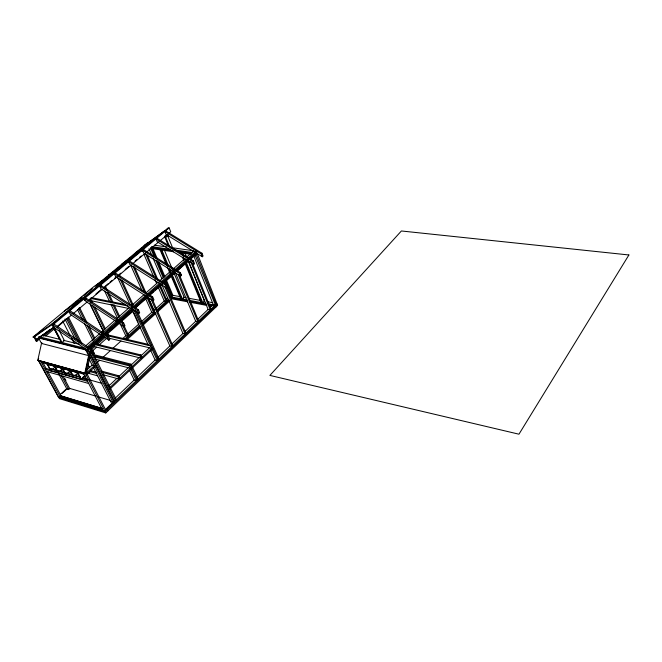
<?xml version="1.0" encoding="UTF-8"?>
<svg xmlns="http://www.w3.org/2000/svg" width="662" height="662" viewBox="0 0 662 662"><rect width="100%" height="100%" fill="white"/><g stroke="black" fill="none" stroke-linecap="round" stroke-linejoin="round"><path stroke-width="0.99" d="M42.004 343.28L41.673 342.659L37.792 360.227L84.802 373.219L88.807 354.791M89.924 356.992L86.482 372.822L94.352 365.705L92.184 365.126L89.147 359.143M38.669 358.39L38.247 360.285L58.645 397.564L105.241 411.913L217.244 304.446M58.992 397.672L59.539 398.656L105.771 412.931L217.641 305.43L197.235 253.281L190.275 259.438M105.44 409.555L112.954 402.355L110.819 401.718M216.855 303.453L104.712 410.887L58.455 396.679L38.603 360.385M114.948 398.408L134.196 380.021L136.331 380.592L130.894 369.313M136.711 377.613L155.131 360.012L157.266 360.542L152.119 349.329M157.564 357.695L169.861 345.945L171.988 346.433L150.953 299.009M172.128 343.777L182.944 333.441L185.07 333.905L164.805 286.778M185.244 331.24L195.687 321.269L197.806 321.699L178.244 274.821M197.921 319.134L208.091 309.419L210.21 309.816L190.582 261.349M210.226 307.375L212.974 304.752L213.371 305.736M187.859 260.042L204.583 301.185L202.812 302.857L186.403 262.632M109.164 388.246L152.508 347.484M109.693 389.289L152.98 348.518M107.939 385.814L108.882 384.928M101.956 372.317L117.77 376.595L118.697 375.735L119.888 378.159M94.641 356.934L129.231 365.863L131.043 364.166L132.201 366.582M94.542 344.579L139.996 355.775L140.89 354.94L142.016 357.356M151.408 345.084L150.539 345.895L106.135 335.469M108.7 386.062L116.818 378.441M118.498 376.868L128.254 367.724M130.803 365.333L138.987 357.654M140.617 356.131L149.504 347.798M126.93 339.78L140.667 327.293M142.959 325.216L155.926 313.424M157.448 312.034L169.654 300.937M124.15 339.523L139.467 325.638M141.726 323.586L154.511 312.001L147.816 296.948M156.704 310.015L168.363 299.447M169.422 296.353L171.384 296.717L172.906 295.335L180.585 296.75M82.725 377.423L84.165 376.115M85.009 375.801L81.261 379.202L50.602 370.513M87.045 373.906L94.898 366.781M85.307 376.182L81.492 379.649L77.768 372.516L47.06 363.984L50.842 370.952M86.722 374.899L91.232 370.811L96.47 372.243M125.706 339.498L140.22 326.325M142.512 324.248L155.496 312.464M157.026 311.074L169.249 299.977M86.366 370.381L92.184 365.126M60.432 394.271L66.68 388.627L68.641 389.215L69.576 388.371L96.056 396.19M62.046 393.435L66.208 389.67M122.909 338.406L125.813 335.775L127.774 336.23L122.495 325.042M127.369 334.376L138.954 323.892M141.263 321.806L151.763 312.315L153.725 312.712L146.592 296.725M153.286 310.941L154.743 309.617M156.207 308.293L164.25 301.028L166.212 301.4L159.716 286.423M165.707 299.704L167.784 297.826M96.669 363.008L99.672 360.293M102.974 357.306L110.422 350.562M112.788 348.419L120.947 341.038M60.192 396.869L61.136 396.008L102.32 408.595M75.691 374.965L77.934 372.946M75.658 375.437L78.53 372.855M90.437 358.001L91.422 357.116M90.123 354.559L89.138 355.444L85.257 373.277L105.771 412.931M86.002 349.255L93.268 354.187L94.252 353.301L92.779 350.347L53.862 324.024M108.899 340.218L107.467 337.281L68.873 311.504L70.371 314.45L100.061 334.302L101.303 334.6L108.899 340.218L109.851 339.366L108.436 336.42L69.866 310.685M124.075 326.656L122.693 323.735L84.446 298.529L85.886 301.458L115.312 320.88L116.553 321.144L116.934 321.947L124.075 326.656L125.002 325.828L123.629 322.907L85.406 297.726L86.118 299.191M138.805 313.49L137.481 310.586L99.573 285.918L100.955 288.831L130.124 307.838L131.366 308.087L131.73 308.881L138.805 313.49L139.707 312.687L138.391 309.775L100.5 285.14L101.195 286.596M146.112 296.187L153.121 300.697L153.998 299.919L152.723 297.023L115.171 272.91M167.031 288.268L165.798 285.388L128.56 261.747L129.851 264.635L158.508 282.848L159.749 283.063L160.088 283.849L167.031 288.268L167.883 287.507L166.659 284.627L129.438 261.018M180.56 276.178L179.369 273.315L142.462 250.162L143.704 253.025L172.112 270.874L173.345 271.072L173.676 271.85L180.56 276.178L181.388 275.442L180.205 272.578L143.315 249.45M193.718 264.419L192.576 261.581L155.984 238.891L157.192 241.738L185.343 259.223L186.576 259.405L186.891 260.183L193.718 264.419L194.52 263.699L193.387 260.853L156.82 238.196M202.291 256.757L201.174 253.927L164.805 231.543L165.972 234.373L193.966 251.626L195.199 251.808L195.505 252.578L202.291 256.757L203.085 256.053L201.968 253.215L165.616 230.856M93.268 354.187L91.786 351.232L92.771 350.355M107.467 337.281L108.427 336.428M122.693 323.735L123.629 322.907M137.481 310.586L138.383 309.783M153.121 300.697L151.846 297.809L152.723 297.031M165.798 285.388L166.65 284.635M179.369 273.315L180.205 272.578L181.388 275.442M192.576 261.581L193.378 260.861M201.174 253.927L201.968 253.223M92.225 351.133L96.693 347.153M99.192 344.935L107.227 337.786M67.946 372.797L70.197 370.794M67.193 373.898L70.784 370.703M86.714 350.67L86.3 351.034L88.236 349.759M89.784 348.394L103.694 336.081M105.241 334.707L133.84 309.394M135.387 308.02L147.758 297.072M149.306 295.707L162.447 284.072M163.994 282.707L175.587 272.438M177.135 271.072L188.728 260.803M90.661 348.775L104.397 336.602M105.92 335.245L119.656 323.073M121.187 321.715L134.163 310.221L151.648 348.303L109.189 338.249M91 349.975L94.724 346.665L141.138 358.183L139.996 355.775M97.223 344.447L105.258 337.322M59.58 371.746L62.443 369.214M87.69 348.195L102.329 335.27M103.876 333.913L132.375 308.732M133.914 307.375L160.775 283.65M162.314 282.293L187.644 259.918M189.183 258.561L195.803 252.71M88.451 347.972L117.861 321.98M119.408 320.615L132.565 308.988M134.113 307.615L147.27 295.988M148.818 294.623L161.205 283.684M162.753 282.31L174.363 272.049M175.91 270.684L187.52 260.423M189.067 259.057L196.813 252.214M89.883 347.864L102.213 336.958M105.291 334.227L107.6 332.183M109.917 330.139L112.995 327.417M114.534 326.052L118.39 322.642M120.699 320.598L129.942 312.423M135.47 307.524L147.767 296.65M150.944 293.837L153.236 291.81M155.537 289.782L159.36 286.398M175.198 272.38L164.035 282.252L164.846 284.139M177.515 270.328L188.281 260.803M190.623 258.734L193.527 256.161M194.984 254.878L215.34 304.901L213.23 304.503L193.858 256.219M85.737 345.862L99.623 333.656M101.17 332.299L115.056 320.085M116.595 318.728L129.711 307.201M131.25 305.844L143.596 294.987L145.756 295.401L146.244 296.485M145.897 292.96L158.185 282.153M159.724 280.804L185.062 258.519M186.601 257.162L193.85 250.79L171.723 247.646M59.588 371.316L61.831 369.338M87.136 347.087L145.756 295.401L144.523 295.161L115.61 276.559L114.269 273.663L151.846 297.809M147.303 294.036L159.674 283.129M161.222 281.772L173.585 270.866M175.132 269.5L186.725 259.281M188.273 257.915L196.002 251.097M57.197 370.43L56.791 370.786L50.022 368.883L50.428 368.527L56.237 370.157M52.149 369.578L55.252 366.872M50.875 369.826L46.15 368.494L45.173 369.338L87.607 381.378M45.761 336.015L54.747 328.484M57.238 326.399L66.498 318.629L78.199 341.542M95.965 293.92L101.352 289.41M108.378 283.518L105.316 286.083L107.509 290.75M109.917 282.227L112.217 280.299M114.518 278.371L116.049 277.08M120.707 273.183L119.21 274.432L120.484 277.221M125.184 269.426L128.916 266.298M135.056 261.151L137.373 259.206M139.69 257.261L141.238 255.962M168.305 245.536L164.441 236.243L165.335 236.367L167.089 234.414M57.337 326.978L71.521 315.079M73.101 313.755L87.293 301.847M88.865 300.523L102.271 289.277M103.843 287.953L116.454 277.37M118.035 276.054L131.432 264.808M133.012 263.484L159.029 241.655M160.601 240.331L166.601 235.3M168.645 233.587L170.755 231.816L169.149 227.91L168.256 227.802L51.95 324.661L33.481 337.454L33.1 337.024L93.483 286.911L113.467 272.703L113.831 273.133M165.186 236.011L166.079 236.127L167.983 234.53M169.604 246.661L165.467 236.69L166.733 235.622M165.467 236.69L166.361 236.806L168.264 235.209M34.829 337.306L33.994 337.099L36.087 340.971L38.462 338.985M49.377 329.916L40.73 337.14L41.301 338.208M36.087 340.971L36.923 341.187L39.306 339.201M43.609 336.279L53.821 327.731M169.149 227.91L52.844 324.877L51.562 324.214L33.1 337.024M36.046 339.54L37.031 338.721M38.553 337.968L38.959 337.62L86.151 349.561L85.737 349.925L88.634 355.618L41.499 343.446L38.553 337.968L86.126 350.024L86.689 351.133M33.481 337.454L35.036 336.155M36.6 334.856L43.634 329.014M67.872 308.881L69.452 307.582M71.81 305.621L74.169 303.659M75.741 302.352L78.099 300.391M79.672 299.083L82.038 297.122M83.611 295.815L92.258 288.632M95.262 286.207L147.775 242.59L148.619 242.714L124.911 262.417M109.395 274.54L108.535 275.251L128.544 260.869M122.991 265.752L122.172 263.931L142.421 249.317M136.24 254.713L135.453 252.901L136.264 252.222M103.578 280.158L109.106 275.558M112.267 272.926L122.544 264.386M51.562 324.214L113.467 272.703M164.739 230.757L144.117 245.718L163.919 231.443M135.445 252.901L155.926 238.072M122.164 263.931L141.569 250.029L142.189 251.461M97.057 284.991L101.336 282.004M103.62 280.332L109.66 276.087M111.001 275.094L114.286 272.761M96.991 285.148L98.63 283.99M103.545 280.498L105.184 279.331M110.918 275.26L112.557 274.101M53.655 327.359L39.877 336.925L53.498 327.624M36.038 339.548L39.157 337.413M84.802 373.219L85.257 373.277L37.792 360.227M154.362 245.18L166.617 246.918M151.466 246.612L170.738 249.384M174.785 249.963L191.98 252.437M150.87 247.489L173.154 250.716M176.2 251.155L191.392 253.356M150.299 248.366L173.725 251.783M180.685 252.793L190.954 254.291M183.357 297.263L186.171 297.784M189.109 298.33L200.851 300.498M203.689 301.02L204.583 301.185M207.628 301.748L212.709 302.691M187.338 299.969L171.127 296.94L171.946 298.86L187.876 301.855M189.291 300.333L205.857 303.419M207.893 303.8L215.092 305.141L215.878 307.118M171.541 297.9L187.47 300.887M189.464 301.26L206.395 304.429M208.389 304.801L212.378 305.546M189.87 302.228L206.801 305.414M209.788 305.976L211.774 306.349M91.066 297.586L125.846 304.603M90.156 298.347L127.923 305.993M90.355 300.598L129.09 308.525M106.963 334.691L148.28 344.348M54.085 328.741L54.979 328.956M96.42 344.033L140.89 354.94M43.038 335.204L60.573 339.581M63.494 340.309L78.944 344.166M93.483 354.542L131.043 364.166M93.565 355.61L130.141 365.01L131.299 367.427M95.75 359.267L130.397 368.279L129.231 365.863M101.89 371.192L118.697 375.735M90.62 370.265L91.232 370.811M103.024 374.675L118.97 379.028L117.77 376.595M90.264 371.688L96.379 373.36M47.209 364.249L77.901 372.78M87.773 373.128L97.645 375.842M40.821 361.361L83.329 373.128M41.392 362.412L83.892 374.204M64.81 372.565L57.925 370.637L57.52 370.993L64.396 372.929M82.345 377.845L87.268 379.227M89.238 379.781L102.047 383.389M82.477 378.755L87.715 380.236M46.299 371.407L88.716 383.513M98.017 396.778L110.769 400.543M102.279 408.52L61.094 395.934L60.151 396.795L102.312 409.72M91.786 351.232L52.844 324.877L62.062 342.519L64.388 340.533L59.216 330.595M92.647 352.201L94.261 353.301M54.392 327.839L84.347 348.138M64.727 311.496L64.363 311.074L83.652 297.503L84.033 297.95M42.848 362.428L46.15 368.494M47.763 371.465L61.136 396.008M40.581 360.931L60.416 397.283M34.523 336.726L36.923 341.187M47.565 364.348L50.957 370.621M60.962 374.891L68.865 389.628L66.903 389.041L58.91 374.171M55.07 366.434L58.455 372.739M39.315 337.711L38.744 336.644L85.588 348.452L113.169 402.786M54.706 366.334L58.091 372.64M54.342 366.235L57.726 372.532M64.95 378.647L65.902 380.427M63.022 376.115L69.791 388.776M62.691 368.552L66.068 374.899M62.327 368.453L65.704 374.791M61.955 368.345L65.331 374.692M70.453 370.712L73.813 377.092M70.073 370.604L73.441 376.984M69.7 370.497L73.068 376.877M53.97 328.261L59.539 338.911M51.95 324.661L61.177 342.295M77.528 372.673L80.88 379.094M83.098 372.681L102.577 410.225M106.921 408.768L107.972 410.821M85.688 371.291L105.663 409.977M62.683 321.004L70.139 335.502M71.537 338.216L74.334 343.652M64.975 319.084L75.17 339.002M87.723 363.968L89.593 367.625M87.814 364.779L89.213 367.518M68.393 317.04L81.906 343.611M83.42 347.906L83.983 349.015M93.648 367.998L111.034 402.148M67.45 317.834L80.052 342.577M88.12 349.42L114.493 401.52M87.707 349.784L114.104 401.892M92.937 353.293L110.107 387.361M110.628 388.404L116.346 399.74M90.586 351.456L115.42 400.626M93.946 345.117L94.724 346.665M85.05 321.202L78.679 308.418L79.606 307.64L86.962 322.452M87.318 325.77L94.145 339.474M77.603 309.816L82.609 319.845M84.43 323.495L93.077 340.814M88.807 326.151L94.782 338.183M97.082 342.808L98.009 344.654M83.553 298.347L84.628 300.54M89.908 303.337L103.661 331.505M90.471 305.149L103.04 330.876M91.265 299.836L92.589 302.567M94.798 307.118L105.424 328.964M107.633 333.516L108.518 335.328M89.676 299.199L91.257 302.443M92.597 305.207L104.72 330.081M129.587 370.488L134.196 380.021M132.698 367.617L138.11 378.887M131.796 368.461L137.224 379.74M104.646 291.106L109.495 301.342M110.819 304.131L117.431 318.091M120.079 323.677L125.813 335.775M108.386 292.612L112.788 301.93M114.104 304.727L119.814 316.841M121.576 320.565L122.453 322.435M124.216 326.159L128.61 335.477M104.431 286.828L105.316 288.69M107.079 292.422L111.481 301.74M112.805 304.537L118.97 317.586M120.054 278.868L132.4 305.77M117.215 276.658L130 304.446M133.84 312.778L138.101 322.046M132.855 311.653L148.396 345.39M150.406 349.751L155.131 360.012M137.605 312.199L158.971 358.903M121.758 280.001L133.227 305.041M135.495 310.354L158.119 359.723M130.753 265.346L142.098 290.709M145.458 298.223L151.763 312.315M147.965 296.742L169.861 345.945M134.411 266.852L146.136 293.192M133.161 266.612L144.49 292.016M150.183 294.516L151.002 296.377M152.235 299.166L172.815 345.638M145.508 253.662L156.058 277.999M143.927 254.299L153.683 276.724M154.9 279.53L156.53 283.27M158.152 287.01L164.25 301.028M161.834 284.511L182.944 333.441M147.13 254.853L158.069 280.117M160.494 285.727L166.981 300.705M166.063 286.969L185.873 333.127M148.983 248.788L152.186 256.252M152.988 258.114L161.809 278.628M152.972 248.664L157.357 258.933M158.557 261.73L164.929 276.666M166.526 280.398L172.906 295.335M151.375 247.472L155.769 257.741M156.968 260.538L164.151 277.345M165.748 281.085L172.145 296.022M150.572 248.142L154.172 256.55M155.769 260.29L163.373 278.032M164.573 280.837L171.384 296.717M161.793 250.046L168.545 266.066M169.737 268.896L170.928 271.718M172.517 275.491L182.447 299.05L184.218 297.42L173.94 272.934M160.924 249.913L166.882 264.047M168.868 268.755L170.457 272.521M171.648 275.351L181.587 298.893M160.055 249.789L166.419 264.85M167.213 266.728L169.993 273.323M171.185 276.145L180.734 298.736M164.457 250.335L171.963 268.226M175.322 272.62L195.687 321.269M179.468 275.02L198.592 320.946M167.37 235.093L172.608 247.77M166.079 236.127L166.361 236.806M182.497 253.058L183.275 254.969M181.587 252.925L182.373 254.837M183.151 256.757L184.326 259.62M185.501 262.491L201.927 302.691M182.646 257.576L183.821 260.447M184.996 263.31L201.041 302.526M188.049 260.075L208.091 309.419M185.137 253.339L186.692 257.17M192.543 263.484L210.971 309.088M196.051 253.935L216.093 304.172M628.9 254.969L518.967 434.198L269.897 375.412L401.387 230.972L628.9 254.969M80.367 376.943L79.953 377.315L72.886 375.321L73.292 374.957L80.367 376.943M72.547 374.742L72.133 375.114L65.133 373.136L65.546 372.772L72.547 374.742"/></g></svg>
